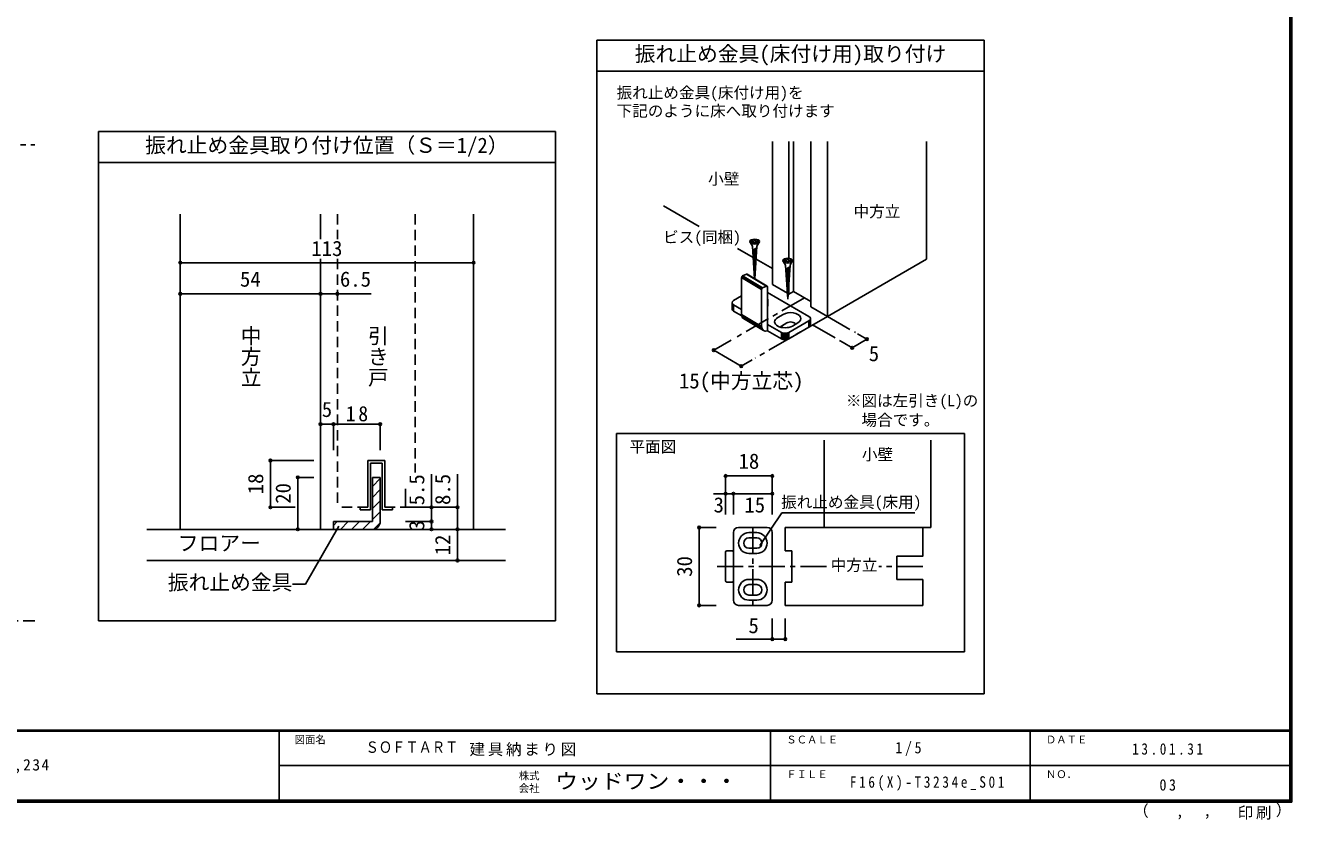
# Model space of a CAD drawing. Units: millimetres, scale not verified, with parts at other scales. Extents: x -973 to 977, y -718 to 696.
# Drawn here: x -243 to 977, y -718 to 47 of the extents above; entities that cross this region are included whole.
import ezdxf
from ezdxf.enums import TextEntityAlignment as Align

# ---------------------------------------------------------------- set-up
doc = ezdxf.new("R2010")
doc.units = ezdxf.units.MM
doc.header["$LTSCALE"] = 5
doc.header["$PDMODE"] = 32
doc.header["$PDSIZE"] = 2.5
doc.linetypes.add('CHAIN1', pattern=[8, 5, -1, 1, -1])
doc.linetypes.add('DASHED2', pattern=[3, 2, -1])
for name, color, linetype in [('0-1_通り芯', 4, 'CHAIN1'), ('0-6_扉', 2, 'Continuous'), ('0-7_金物', 7, 'Continuous'), ('0-A_文字', 3, 'Continuous'), ('0-B_寸法', 7, 'Continuous'), ('1-3_仕上', 2, 'Continuous'), ('1-4_枠', 3, 'Continuous'), ('1-6_扉', 7, 'DASHED2'), ('1-7_金物', 7, 'Continuous'), ('1-A_寸法', 7, 'Continuous'), ('1-B_ﾊｯﾁ', 7, 'Continuous'), ('F-0_補助線', 7, 'Continuous'), ('F-1_枠', 6, 'Continuous'), ('F-A_文字', 7, 'Continuous')]:
    doc.layers.add(name, color=color, linetype=linetype)
doc.styles.add('@ＭＳ ゴシック', font='')
doc.styles.add('HGP明朝B', font='')
doc.styles.add('ＭＳ ゴシック', font='')
doc.styles.get('@ＭＳ ゴシック').set_extended_font_data('@MS Gothic')
doc.styles.get('HGP明朝B').set_extended_font_data('HGP明朝B')
doc.styles.get('ＭＳ ゴシック').set_extended_font_data('MS Gothic')

msp = doc.modelspace()

# ---------------------------------------------------------------- linework, layer by layer
at = {"layer": '0-1_通り芯'}
for p, q in [((-677.203, -68.5), (-233.609, -68.5)), ((-644.594, -526.5), (-233.609, -526.5))]:
    msp.add_line(p, q, dxfattribs=at)
at = {"layer": '0-6_扉'}
for p, q in [((476.628, -65.105), (476.628, -202.843)), ((492.538, -65.105), (492.538, -177.56)), ((496.957, -65.105), (496.957, -209.477)), ((513.751, -65.105), (513.751, -224.276)), ((529.661, -65.105), (529.661, -233.462)), ((625.12, -65.105), (625.12, -178.348)), ((491.125, -211.214), (476.628, -202.843)), ((492.538, -202.128), (492.538, -212.029)), ((492.538, -212.029), (491.85, -211.632)), ((496.957, -209.477), (492.538, -212.029)), ((513.751, -219.173), (496.957, -209.477))]:
    msp.add_line(p, q, dxfattribs=at)
at = {"layer": '0-6_扉', "color": 7}
for p, q in [((371.904, -127.071), (406.197, -146.871)), ((443.236, -168.255), (458.251, -176.924)), ((461.007, -178.515), (476.628, -187.534))]:
    msp.add_line(p, q, dxfattribs=at)
at = {"layer": '0-6_扉'}
msp.add_lwpolyline([(513.751, -224.276), (529.661, -233.462), (625.12, -178.348)], dxfattribs=at)
at = {"layer": '0-7_金物'}
for p, q in [((455.696, -162.741), (457.521, -165.901)), ((455.802, -160.969), (459.165, -160.969)), ((455.802, -160.969), (455.802, -162.003)), ((455.802, -162.003), (459.165, -162.003)), ((459.594, -197.203), (457.521, -165.901)), ((461.738, -167.475), (457.774, -169.72)), ((461.63, -169.103), (457.874, -171.23)), ((459.165, -160.969), (459.165, -159.453)), ((459.165, -159.453), (460.199, -159.453)), ((459.165, -163.519), (459.165, -162.003)), ((459.165, -163.519), (460.199, -163.519)), ((459.762, -197.303), (461.843, -165.901)), ((460.199, -160.969), (460.199, -159.453)), ((460.199, -160.969), (463.562, -160.969)), ((463.667, -162.741), (461.843, -165.901)), ((463.562, -162.003), (463.562, -160.969)), ((461.523, -170.732), (457.974, -172.741)), ((461.415, -172.36), (458.074, -174.251)), ((461.307, -173.988), (458.174, -175.761)), ((461.199, -175.616), (458.274, -177.272)), ((461.091, -177.244), (458.374, -178.782)), ((460.983, -178.872), (458.474, -180.293)), ((460.875, -180.5), (458.574, -181.803)), ((460.768, -182.128), (458.674, -183.314)), ((487.516, -181.112), (489.34, -184.272)), ((487.622, -179.34), (490.984, -179.34)), ((487.622, -179.34), (487.622, -180.374)), ((487.622, -180.374), (490.984, -180.374)), ((490.984, -179.34), (490.984, -177.824)), ((490.984, -177.824), (492.018, -177.824)), ((490.984, -181.89), (490.984, -180.374)), ((490.984, -181.89), (492.018, -181.89)), ((492.018, -179.34), (492.018, -177.824)), ((492.018, -179.34), (495.381, -179.34)), ((495.487, -181.112), (493.662, -184.272)), ((495.381, -180.374), (495.381, -179.34)), ((466.789, -206.382), (447.506, -194.891)), ((467.02, -206.176), (447.737, -194.686)), ((447.985, -194.545), (451.815, -192.938)), ((467.268, -206.036), (447.985, -194.545)), ((471.098, -204.429), (451.815, -192.938)), ((471.346, -204.362), (452.063, -192.871)), ((471.577, -204.373), (452.294, -192.882)), ((471.776, -204.462), (452.492, -192.971)), ((460.66, -183.757), (458.774, -184.824)), ((460.552, -185.385), (458.874, -186.334)), ((460.444, -187.013), (458.974, -187.845)), ((460.336, -188.641), (459.075, -189.355)), ((460.228, -190.269), (459.175, -190.866)), ((460.12, -191.897), (459.275, -192.376)), ((460.012, -193.525), (459.375, -193.886)), ((491.501, -216.891), (489.34, -184.272)), ((493.558, -185.846), (489.593, -188.091)), ((493.45, -187.475), (489.694, -189.601)), ((493.342, -189.103), (489.794, -191.112)), ((493.235, -190.731), (489.894, -192.622)), ((493.127, -192.359), (489.994, -194.133)), ((493.019, -193.987), (490.094, -195.643)), ((491.501, -216.891), (493.662, -184.272)), ((466.311, -207.52), (447.027, -196.029)), ((447.027, -196.029), (447.027, -231.753)), ((466.343, -207.226), (447.06, -195.735)), ((466.439, -206.925), (447.155, -195.434)), ((466.591, -206.637), (447.308, -195.146)), ((459.905, -195.154), (459.475, -195.397)), ((467.268, -206.036), (471.098, -204.429)), ((472.056, -247.328), (472.056, -205.109)), ((492.911, -195.615), (490.194, -197.153)), ((492.803, -197.243), (490.294, -198.664)), ((492.695, -198.872), (490.394, -200.174)), ((492.587, -200.5), (490.494, -201.685)), ((492.479, -202.128), (490.594, -203.195)), ((492.372, -203.756), (490.694, -204.706)), ((492.264, -205.384), (490.794, -206.216)), ((492.156, -207.012), (490.894, -207.726)), ((439.352, -218.24), (447.027, -213.809)), ((466.311, -207.52), (466.311, -243.243)), ((511.831, -233.55), (472.056, -210.586)), ((472.333, -217.22), (472.333, -223.344)), ((492.048, -208.64), (490.994, -209.237)), ((491.94, -210.268), (491.094, -210.747)), ((491.832, -211.897), (491.195, -212.258)), ((491.724, -213.525), (491.295, -213.768)), ((437.888, -220.282), (437.888, -226.405)), ((438.058, -221.029), (438.058, -227.153)), ((438.558, -221.725), (438.558, -227.849)), ((447.027, -226.754), (439.352, -222.323)), ((439.352, -222.323), (439.352, -228.447)), ((447.131, -232.938), (439.352, -228.447)), ((481.779, -234.57), (487.082, -231.509)), ((466.311, -243.243), (447.027, -231.753)), ((466.506, -244.842), (447.223, -233.352)), ((467.08, -246.168), (447.797, -234.677)), ((467.993, -247.13), (448.71, -235.64)), ((485.314, -248.859), (472.056, -241.204)), ((490.618, -239.674), (485.314, -242.735)), ((511.831, -237.632), (492.385, -248.859)), ((511.831, -243.756), (492.385, -254.983)), ((495.921, -242.735), (501.224, -239.674)), ((511.831, -237.632), (511.831, -243.756)), ((512.625, -237.034), (512.625, -243.158)), ((513.125, -236.338), (513.125, -242.462)), ((513.295, -235.591), (513.295, -241.715)), ((485.314, -254.983), (472.056, -247.328)), ((485.314, -248.859), (485.314, -254.983)), ((486.35, -249.318), (486.35, -255.442)), ((487.556, -249.606), (487.556, -255.73)), ((488.85, -249.705), (488.85, -255.828)), ((490.144, -249.606), (490.144, -255.73)), ((491.35, -249.318), (491.35, -255.442)), ((492.385, -248.859), (492.385, -254.983)), ((326.661, -346.212), (661.52, -346.212)), ((326.661, -556.331), (326.661, -346.212)), ((661.52, -346.212), (661.52, -556.331)), ((661.52, -556.331), (326.661, -556.331))]:
    msp.add_line(p, q, dxfattribs=at)
for points in [[(460.199, -163.519), (460.199, -162.003), (463.562, -162.003)], [(492.018, -181.89), (492.018, -180.374), (495.381, -180.374)]]:
    msp.add_lwpolyline(points, dxfattribs=at)
for centre in [(459.682, -161.486), (491.501, -179.857)]:
    msp.add_ellipse(centre, major_axis=(4.71, 0), ratio=0.5, dxfattribs=at)
for centre, major_axis, ratio, start_param, end_param in [((447.985, -195.627), (0.64, 1.074), 0.663414, 0.73181839, 2.30261472), ((451.815, -194.021), (0.64, 1.074), 0.663414, 6.22960554, 7.0150037), ((467.268, -207.118), (0.64, 1.074), 0.663414, 0.73181839, 2.30261472), ((471.098, -205.511), (0.64, 1.074), 0.663414, 5.44420737, 7.0150037), ((442.888, -220.282), (-5, 0), 0.57735, 5.49778714, 7.06858347), ((462.333, -217.22), (10, 0), 0.57735, 6.04714601, 6.5192246), ((442.888, -226.405), (-5, 0), 0.57735, 6.28318531, 7.06858347), ((462.333, -223.344), (10, 0), 0.57735, 6.04714601, 6.5192246), ((494.153, -235.591), (10, 0), 0.57735, 5.49778714, 8.6393798), ((452.772, -229.342), (3.839, 6.443), 0.663414, 2.30261472, 3.08801288), ((472.056, -240.833), (3.839, 6.443), 0.663414, 2.30261472, 3.87341104), ((488.85, -238.653), (10, 0), 0.57735, 2.35619449, 5.49778714), ((488.85, -244.777), (5, 0), 0.57735, 2.35619449, 2.78022553), ((494.153, -241.715), (5, 0), 0.57735, 0.26179939, 2.35619449), ((508.295, -235.591), (-5, 0), 0.57735, 2.35619449, 3.92699082), ((508.295, -241.715), (-5, 0), 0.57735, 2.35619449, 3.14159265), ((488.85, -246.818), (-5, 0), 0.57735, 0.78539816, 2.35619449), ((488.85, -252.942), (-5, 0), 0.57735, 0.78539816, 2.35619449)]:
    msp.add_ellipse(centre, major_axis=major_axis, ratio=ratio, start_param=start_param, end_param=end_param, dxfattribs=at)
at = {"layer": '0-A_文字'}
for p, q in [((307.797, -596.633), (307.797, 32.5)), ((307.797, 32.5), (680.509, 32.5)), ((680.509, -596.633), (680.509, 32.5)), ((307.797, 2.5), (680.509, 2.5)), ((-172.203, -526.5), (-172.203, -55.475)), ((-172.203, -55.475), (267.797, -55.475)), ((267.797, -55.475), (267.797, -526.5)), ((-172.203, -85.475), (267.797, -85.475)), ((-172.203, -526.5), (267.797, -526.5)), ((307.797, -596.633), (680.509, -596.633))]:
    msp.add_line(p, q, dxfattribs=at)
at = {"layer": '0-A_文字', "color": 4}
for p, q in [((464.518, -453.874), (485.742, -422.507)), ((485.742, -422.507), (613.73, -422.507))]:
    msp.add_line(p, q, dxfattribs=at)
at = {"layer": '0-B_寸法', "color": 4, "linetype": 'CHAIN1'}
for p, q in [((507.564, -215.601), (438.993, -255.191)), ((529.661, -233.462), (460.196, -273.567)), ((515.366, -241.715), (544.763, -258.687)), ((529.661, -233.462), (556.767, -249.112))]:
    msp.add_line(p, q, dxfattribs=at)
at = {"layer": '0-B_寸法', "color": 4}
for p, q in [((567.698, -255.423), (553.404, -263.676)), ((567.698, -255.423), (558.727, -250.243)), ((420.209, -266.035), (436.852, -256.426)), ((420.209, -266.035), (446.725, -281.345)), ((544.763, -258.687), (553.404, -263.676)), ((457.183, -275.307), (446.725, -281.345))]:
    msp.add_line(p, q, dxfattribs=at)
at = {"layer": '0-B_寸法'}
for p in [(567.698, -255.423), (420.209, -266.035), (553.404, -263.676), (446.725, -281.345)]:
    msp.add_point(p, dxfattribs=at)
at = {"layer": '1-3_仕上'}
for p, q in [((-125.709, -438.417), (219.785, -438.417)), ((-125.709, -468.417), (219.785, -468.417))]:
    msp.add_line(p, q, dxfattribs=at)
at = {"layer": '1-3_仕上', "color": 7}
msp.add_line((550.674, -436.613), (621.611, -436.613), dxfattribs=at)
at = {"layer": '1-4_枠'}
for p, q in [((-93.453, -135.167), (-93.453, -438.417)), ((41.547, -135.167), (41.547, -159.28)), ((189.047, -135.167), (189.047, -438.417)), ((41.547, -178.03), (41.547, -438.417)), ((489.111, -459.113), (489.111, -436.613)), ((621.611, -436.613), (489.111, -436.613)), ((495.361, -459.113), (489.111, -459.113)), ((495.361, -489.113), (495.361, -459.113)), ((596.611, -486.613), (596.611, -464.113)), ((596.611, -486.613), (621.611, -486.613)), ((621.611, -486.613), (621.611, -511.613)), ((495.361, -489.113), (489.111, -489.113)), ((489.111, -489.113), (489.111, -511.613)), ((621.611, -511.613), (489.111, -511.613))]:
    msp.add_line(p, q, dxfattribs=at)
at = {"layer": '1-4_枠', "color": 7}
msp.add_line((629.111, -352.663), (629.111, -436.613), dxfattribs=at)
at = {"layer": '1-4_枠', "color": 4, "linetype": 'CHAIN1'}
for p, q in [((457.861, -436.613), (457.861, -511.613)), ((528.646, -474.113), (422.407, -474.113)), ((621.611, -474.113), (579.201, -474.113))]:
    msp.add_line(p, q, dxfattribs=at)
at = {"layer": '1-4_枠', "color": 7}
msp.add_lwpolyline([(526.611, -352.663), (526.611, -436.613), (629.111, -436.613)], dxfattribs=at)
at = {"layer": '1-4_枠'}
msp.add_lwpolyline([(596.611, -464.113), (621.611, -464.113), (621.611, -436.613)], dxfattribs=at)
at = {"layer": '1-6_扉'}
for p, q in [((57.797, -135.167), (57.797, -159.28)), ((132.797, -135.167), (132.797, -383.849)), ((57.797, -178.03), (57.797, -417.167)), ((87.172, -417.167), (87.172, -372.167)), ((103.422, -372.167), (87.172, -372.167)), ((103.422, -372.167), (103.422, -417.167)), ((87.171, -417.167), (57.797, -417.167)), ((103.422, -417.167), (132.797, -417.167))]:
    msp.add_line(p, q, dxfattribs=at)
at = {"layer": '1-7_金物'}
for p, q in [((87.172, -417.167), (87.172, -372.167)), ((87.172, -372.167), (103.422, -372.167)), ((89.672, -419.667), (89.672, -374.667)), ((100.922, -374.667), (89.672, -374.667)), ((100.922, -374.667), (100.922, -419.667)), ((103.422, -372.167), (103.422, -417.167)), ((79.672, -417.167), (87.172, -417.167)), ((79.672, -419.667), (79.672, -417.167)), ((89.672, -419.667), (79.672, -419.667)), ((100.922, -419.667), (110.922, -419.667)), ((103.422, -417.167), (110.922, -417.167)), ((110.922, -417.167), (110.922, -419.667)), ((444.111, -436.613), (471.611, -436.613)), ((439.111, -506.613), (439.111, -441.613)), ((461.611, -441.613), (454.111, -441.613)), ((461.611, -446.613), (454.111, -446.613)), ((476.611, -506.613), (476.611, -441.613)), ((431.611, -487.863), (431.611, -460.363)), ((437.861, -459.113), (432.861, -459.113)), ((454.111, -456.613), (461.611, -456.613)), ((461.611, -461.613), (454.111, -461.613)), ((454.111, -486.613), (461.611, -486.613)), ((437.861, -489.113), (432.861, -489.113)), ((461.611, -491.613), (454.111, -491.613)), ((471.611, -511.613), (444.111, -511.613)), ((454.111, -501.613), (461.611, -501.613)), ((454.111, -506.613), (461.611, -506.613))]:
    msp.add_line(p, q, dxfattribs=at)
at = {"layer": '1-7_金物', "color": 3}
for p, q in [((91.547, -388.417), (99.047, -388.417)), ((91.547, -388.417), (91.547, -430.917)), ((99.047, -430.917), (99.047, -388.417)), ((54.047, -430.917), (54.047, -438.417)), ((54.047, -430.917), (91.547, -430.917)), ((91.547, -438.417), (54.047, -438.417))]:
    msp.add_line(p, q, dxfattribs=at)
at = {"layer": '1-7_金物', "color": 4}
for p, q in [((91.547, -397.123), (99.047, -389.623)), ((91.547, -407.73), (99.047, -400.23)), ((91.547, -418.337), (99.047, -410.837)), ((91.547, -428.943), (99.047, -421.443)), ((54.047, -434.623), (57.753, -430.918)), ((60.86, -438.417), (68.36, -430.918)), ((71.467, -438.417), (78.966, -430.918)), ((82.073, -438.417), (89.573, -430.918)), ((92.782, -438.316), (98.947, -432.15))]:
    msp.add_line(p, q, dxfattribs=at)
at = {"layer": '1-7_金物', "color": 3}
msp.add_arc((91.547, -430.917), 7.5, 270, 0, dxfattribs=at)
at = {"layer": '1-7_金物'}
for centre, radius, start, end in [((444.111, -441.613), 5, 90, 180), ((471.611, -441.613), 5, 0, 90), ((454.111, -451.613), 10, 90, 270), ((454.111, -451.613), 5, 90, 270), ((461.611, -451.613), 10, 270, 90), ((461.611, -451.613), 5, 270, 90), ((432.861, -460.363), 1.25, 90, 180), ((437.861, -460.363), 1.25, 0, 90), ((454.111, -496.613), 10, 90, 270), ((461.611, -496.613), 10, 270, 90), ((432.861, -487.863), 1.25, 180, 270), ((437.861, -487.863), 1.25, 270, 0), ((454.111, -496.613), 5, 90, 270), ((461.611, -496.613), 5, 270, 90), ((444.111, -506.613), 5, 180, 270), ((471.611, -506.613), 5, 270, 0)]:
    msp.add_arc(centre, radius, start, end, dxfattribs=at)
at = {"layer": '1-A_寸法'}
for p, q in [((59.347, -435.206), (27.055, -491.137)), ((27.055, -491.137), (14.555, -491.137))]:
    msp.add_line(p, q, dxfattribs=at)
at = {"layer": '1-B_ﾊｯﾁ', "color": 4}
for p, q in [((-93.453, -181.78), (189.047, -181.78)), ((41.547, -211.78), (-93.453, -211.78)), ((41.547, -211.78), (90.297, -211.78)), ((-93.453, -333.417), (-93.453, -358.417)), ((54.047, -337.167), (41.547, -337.167)), ((41.547, -337.167), (41.547, -362.167)), ((99.047, -337.167), (54.047, -337.167)), ((54.047, -337.167), (54.047, -362.167)), ((99.047, -337.167), (99.047, -362.167)), ((-6.649, -417.167), (-6.649, -372.167)), ((-6.649, -372.167), (35.297, -372.167)), ((19.767, -438.417), (19.767, -388.417)), ((19.767, -388.417), (35.297, -388.417)), ((148.422, -430.917), (148.422, -385.324)), ((431.611, -387.005), (476.611, -387.005)), ((431.611, -387.005), (431.611, -404.113)), ((476.611, -387.005), (476.611, -404.113)), ((420.046, -404.113), (439.111, -404.113)), ((431.611, -404.113), (431.611, -424.113)), ((439.111, -404.113), (439.111, -424.113)), ((439.111, -404.113), (476.611, -404.113)), ((476.611, -404.113), (476.611, -424.113)), ((-6.649, -417.167), (17.131, -417.167)), ((19.767, -438.417), (35.297, -438.417)), ((173.422, -438.417), (123.422, -438.417)), ((406.228, -436.613), (422.407, -436.613)), ((406.228, -511.613), (406.228, -436.613)), ((406.228, -511.613), (422.407, -511.613)), ((476.611, -524.113), (476.611, -544.129)), ((489.111, -544.129), (489.111, -524.113)), ((489.111, -544.129), (441.733, -544.129))]:
    msp.add_line(p, q, dxfattribs=at)
for points in [[(173.422, -385.324), (173.422, -438.417), (173.422, -468.417), (123.422, -468.417)], [(123.422, -399.346), (123.422, -417.167), (173.422, -417.167)], [(123.422, -430.917), (148.422, -430.917), (148.422, -438.417)]]:
    msp.add_lwpolyline(points, dxfattribs=at)
at = {"layer": '1-B_ﾊｯﾁ'}
for p in [(-93.453, -181.78), (189.047, -181.78), (-93.453, -211.78), (41.547, -211.78), (57.797, -211.78), (41.547, -337.167), (54.047, -337.167), (99.047, -337.167), (-6.649, -372.167), (19.767, -388.417), (431.611, -387.005), (476.611, -387.005), (431.611, -404.113), (439.111, -404.113), (476.611, -404.113), (-6.649, -417.167), (148.422, -417.167), (173.422, -417.167), (19.767, -438.417), (148.422, -430.917), (148.422, -438.417), (173.422, -438.417), (406.228, -436.613), (173.422, -468.417), (406.228, -511.613), (476.611, -544.129), (489.111, -544.129)]:
    msp.add_point(p, dxfattribs=at)
at = {"layer": 'F-1_枠'}
for p, q in [((974.986, 695.833), (974.986, -700.833)), ((975.82, 695.833), (975.82, -700.833)), ((976.653, 695.833), (976.653, -700.833)), ((976.653, -631.667), (-973.347, -631.667)), ((976.653, -632.5), (-973.347, -632.5)), ((1.653, -632.5), (1.653, -699.167)), ((474.986, -632.5), (474.986, -699.167)), ((724.986, -632.5), (724.986, -699.167)), ((1.653, -665.833), (974.986, -665.834)), ((976.653, -699.167), (-973.347, -699.167)), ((976.653, -700), (-973.347, -700)), ((976.653, -700.833), (-973.347, -700.833))]:
    msp.add_line(p, q, dxfattribs=at)

# ---------------------------------------------------------------- texts
at = {"layer": '0-A_文字', "color": 7, "style": 'ＭＳ ゴシック'}
for s, height, p in [('振れ止め金具(床付け用)取り付け', 14.66, (344.153, 7.5)), ('振れ止め金具(床付け用)を', 11, (326.706, -26.959)), ('下記のように床へ取り付けます', 11, (326.706, -44.495)), ('振れ止め金具取り付け位置（Ｓ＝1/2）', 14.66, (-127.203, -80.475)), ('小壁', 11, (414.815, -109.876)), ('中方立', 11, (554.89, -141.324)), ('平面図', 11, (339.103, -367.689)), ('小壁', 11, (562.861, -375.121)), ('中方立', 11, (532.861, -481.613))]:
    msp.add_text(s, height=height, dxfattribs=at).set_placement(p, align=Align.BOTTOM_LEFT)
at = {"layer": '0-B_寸法', "style": 'ＭＳ ゴシック'}
for s, height, p in [('ビス(同梱)', 11, (371.429, -166.001)), ('5', 14.66, (569.469, -280.992)), ('15(中方立芯)', 14.66, (386.725, -307.205)), ('※図は左引き(L)の', 11, (547.459, -323.351)), ('\u3000場合です。', 11, (547.459, -341.932))]:
    msp.add_text(s, height=height, dxfattribs=at).set_placement(p, align=Align.BOTTOM_LEFT)
at = {"layer": '1-A_寸法', "style": '@ＭＳ ゴシック'}
for s, p in [('中方立', (-37.203, -242.011)), ('引き戸', (85.297, -242.011))]:
    msp.add_text(s, height=14.66, rotation=270, dxfattribs=at).set_placement(p, align=Align.BOTTOM_LEFT)
at = {"layer": '1-A_寸法', "style": 'ＭＳ ゴシック'}
for s, height, p in [('振れ止め金具(床用)', 11, (485.146, -421.008)), ('フロアー', 14.66, (-95.844, -463.417)), ('振れ止め金具', 14.66, (-105.445, -501.137))]:
    msp.add_text(s, height=height, dxfattribs=at).set_placement(p, align=Align.BOTTOM_LEFT)
at = {"layer": '1-B_ﾊｯﾁ', "style": 'ＭＳ ゴシック'}
for s, p in [('113', (32.797, -179.78)), ('54', (-35.953, -209.28)), ('6.5', (60.297, -209.28)), ('5', (42.797, -334.667)), ('18', (444.111, -384.505)), ('3', (420.046, -426.613)), ('15', (449.736, -426.613)), ('5', (453.643, -542.74))]:
    msp.add_text(s, height=14.66, dxfattribs=at).set_placement(p, align=Align.BOTTOM_LEFT)
for s, p in [('18', (-9.149, -404.667)), ('5.5', (145.922, -415.324)), ('8.5', (170.922, -414.966)), ('20', (17.267, -413.818)), ('3', (145.922, -439.667)), ('12', (170.922, -463.417)), ('30', (403.728, -484.113))]:
    msp.add_text(s, height=14.66, rotation=90, dxfattribs=at).set_placement(p, align=Align.BOTTOM_LEFT)
at = {"layer": '1-B_ﾊｯﾁ', "insert": (65.922, -334.667), "char_height": 14.66, "attachment_point": 7, "style": 'ＭＳ ゴシック'}
msp.add_mtext('\\T1.27;\\W0.95;18', dxfattribs=at)
at = {"layer": 'F-0_補助線', "style": 'HGP明朝B', "width": 0.85}
msp.add_text('ＳＯＦＴＡＲＴ', height=11, dxfattribs=at).set_placement((84.986, -656.798), align=Align.BOTTOM_LEFT)
at = {"layer": 'F-0_補助線', "insert": (185.035, -656.798), "char_height": 11, "attachment_point": 7, "style": 'ＭＳ ゴシック'}
msp.add_mtext('\\T1.17;建具納まり図', dxfattribs=at)
at = {"layer": 'F-A_文字', "style": 'ＭＳ ゴシック'}
for s, height, p in [('図面名', 7.331, (16.653, -646.667)), ('ＳＣＡＬＥ', 7.331, (489.986, -646.667)), ('ＤＡＴＥ', 7.331, (739.986, -646.667)), ('ＦＩＬＥ', 7.331, (489.986, -680)), ('ＮＯ．', 7.331, (739.986, -680.001)), ('株式', 7.331, (232.486, -681.5)), ('会社', 7.331, (232.486, -693.5)), ('（', 11, (823.992, -718.052)), ('）', 11, (961.387, -717.355)), (',', 11, (865.199, -718.052)), (',', 11, (891.686, -717.588))]:
    msp.add_text(s, height=height, dxfattribs=at).set_placement(p, align=Align.BOTTOM_LEFT)
at = {"layer": 'F-A_文字', "style": 'ＭＳ ゴシック', "width": 1.1}
msp.add_text('ウッドワン・・・', height=14.66, dxfattribs=at).set_placement((267.486, -692.5), align=Align.BOTTOM_LEFT)
at = {"layer": 'F-A_文字', "char_height": 11, "attachment_point": 7, "style": 'ＭＳ ゴシック'}
for s, insert in [('\\T1.38;\\W0.9;1/5', (594.986, -656.667)), ('\\T1.39;\\W0.85;13.01.31', (823.111, -655.417)), ('\\T1.18;ソフトアート\u3000引き分け戸\u3000調整枠\u3000上吊りタイプ\u3000ドアＨ共通\u3000枠外Ｗ3,234', (-846.68, -673.333)), ('\\T1.4;\\W0.85;F16(X)-T3234e_S01', (551.236, -690.001)), ('\\T1.36;\\W0.9;03', (849.361, -690.001)), ('\\T1.17;印刷', (924.678, -717.82))]:
    msp.add_mtext(s, dxfattribs=dict(at, insert=insert))

doc.saveas('drawing.dxf')
